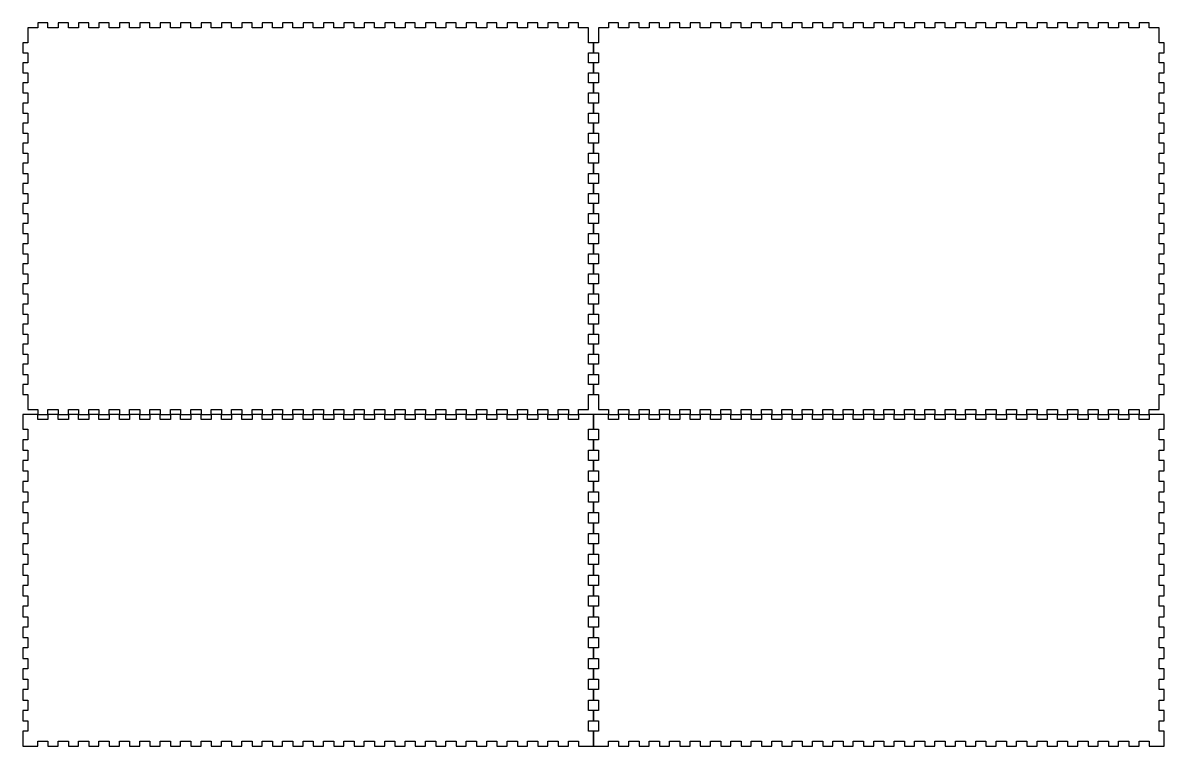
# Model space of a CAD drawing. Header units: metres. Extents: x 0 to 1160, y 0 to 436.
# Drawn here: x 0 to 688, y 0 to 436 of the extents above; entities that cross this region are included whole.
import ezdxf

# ---------------------------------------------------------------- set-up
doc = ezdxf.new("R2010")
doc.units = ezdxf.units.M

msp = doc.modelspace()

# ---------------------------------------------------------------- linework, layer by layer
for p, q in [((15.151, 436.01), (9, 436.01)), ((9, 436.01), (9, 433.01)), ((15.151, 433.01), (15.151, 436.01)), ((27.4528, 436.01), (21.3019, 436.01)), ((21.3019, 436.01), (21.3019, 433.01)), ((27.4528, 433.01), (27.4528, 436.01)), ((39.7547, 436.01), (33.6038, 436.01)), ((33.6038, 436.01), (33.6038, 433.01)), ((39.7547, 433.01), (39.7547, 436.01)), ((52.0566, 436.01), (45.9057, 436.01)), ((45.9057, 436.01), (45.9057, 433.01)), ((52.0566, 433.01), (52.0566, 436.01)), ((64.3585, 436.01), (58.2076, 436.01)), ((58.2076, 436.01), (58.2076, 433.01)), ((64.3585, 433.01), (64.3585, 436.01)), ((76.6604, 436.01), (70.5094, 436.01)), ((70.5094, 436.01), (70.5094, 433.01)), ((76.6604, 433.01), (76.6604, 436.01)), ((88.9623, 436.01), (82.8113, 436.01)), ((82.8113, 436.01), (82.8113, 433.01)), ((88.9623, 433.01), (88.9623, 436.01)), ((101.264, 436.01), (95.1132, 436.01)), ((95.1132, 436.01), (95.1132, 433.01)), ((101.264, 433.01), (101.264, 436.01)), ((113.566, 436.01), (107.415, 436.01)), ((107.415, 436.01), (107.415, 433.01)), ((113.566, 433.01), (113.566, 436.01)), ((125.868, 436.01), (119.717, 436.01)), ((119.717, 436.01), (119.717, 433.01)), ((125.868, 433.01), (125.868, 436.01)), ((138.17, 436.01), (132.019, 436.01)), ((132.019, 436.01), (132.019, 433.01)), ((138.17, 433.01), (138.17, 436.01)), ((150.472, 436.01), (144.321, 436.01)), ((144.321, 436.01), (144.321, 433.01)), ((150.472, 433.01), (150.472, 436.01)), ((162.774, 436.01), (156.623, 436.01)), ((156.623, 436.01), (156.623, 433.01)), ((162.774, 433.01), (162.774, 436.01)), ((175.075, 436.01), (168.925, 436.01)), ((168.925, 436.01), (168.925, 433.01)), ((175.075, 433.01), (175.075, 436.01)), ((187.377, 436.01), (181.226, 436.01)), ((181.226, 436.01), (181.226, 433.01)), ((187.377, 433.01), (187.377, 436.01)), ((199.679, 436.01), (193.528, 436.01)), ((193.528, 436.01), (193.528, 433.01)), ((199.679, 433.01), (199.679, 436.01)), ((211.981, 436.01), (205.83, 436.01)), ((205.83, 436.01), (205.83, 433.01)), ((211.981, 433.01), (211.981, 436.01)), ((224.283, 436.01), (218.132, 436.01)), ((218.132, 436.01), (218.132, 433.01)), ((224.283, 433.01), (224.283, 436.01)), ((236.585, 436.01), (230.434, 436.01)), ((230.434, 436.01), (230.434, 433.01)), ((236.585, 433.01), (236.585, 436.01)), ((248.887, 436.01), (242.736, 436.01)), ((242.736, 436.01), (242.736, 433.01)), ((248.887, 433.01), (248.887, 436.01)), ((261.189, 436.01), (255.038, 436.01)), ((255.038, 436.01), (255.038, 433.01)), ((261.189, 433.01), (261.189, 436.01)), ((273.491, 436.01), (267.34, 436.01)), ((267.34, 436.01), (267.34, 433.01)), ((273.491, 433.01), (273.491, 436.01)), ((285.792, 436.01), (279.642, 436.01)), ((279.642, 436.01), (279.642, 433.01)), ((285.792, 433.01), (285.792, 436.01)), ((298.094, 436.01), (291.943, 436.01)), ((291.943, 436.01), (291.943, 433.01)), ((298.094, 433.01), (298.094, 436.01)), ((310.396, 436.01), (304.245, 436.01)), ((304.245, 436.01), (304.245, 433.01)), ((310.396, 433.01), (310.396, 436.01)), ((322.698, 436.01), (316.547, 436.01)), ((316.547, 436.01), (316.547, 433.01)), ((322.698, 433.01), (322.698, 436.01)), ((335, 436.01), (328.849, 436.01)), ((328.849, 436.01), (328.849, 433.01)), ((335, 433.01), (335, 436.01)), ((359.161, 436.01), (353.01, 436.01)), ((353.01, 436.01), (353.01, 433.01)), ((359.161, 433.01), (359.161, 436.01)), ((371.463, 436.01), (365.312, 436.01)), ((365.312, 436.01), (365.312, 433.01)), ((371.463, 433.01), (371.463, 436.01)), ((383.765, 436.01), (377.614, 436.01)), ((377.614, 436.01), (377.614, 433.01)), ((383.765, 433.01), (383.765, 436.01)), ((396.067, 436.01), (389.916, 436.01)), ((389.916, 436.01), (389.916, 433.01)), ((396.067, 433.01), (396.067, 436.01)), ((408.368, 436.01), (402.218, 436.01)), ((402.218, 436.01), (402.218, 433.01)), ((408.368, 433.01), (408.368, 436.01)), ((420.67, 436.01), (414.519, 436.01)), ((414.519, 436.01), (414.519, 433.01)), ((420.67, 433.01), (420.67, 436.01)), ((432.972, 436.01), (426.821, 436.01)), ((426.821, 436.01), (426.821, 433.01)), ((432.972, 433.01), (432.972, 436.01)), ((445.274, 436.01), (439.123, 436.01)), ((439.123, 436.01), (439.123, 433.01)), ((445.274, 433.01), (445.274, 436.01)), ((457.576, 436.01), (451.425, 436.01)), ((451.425, 436.01), (451.425, 433.01)), ((457.576, 433.01), (457.576, 436.01)), ((469.878, 436.01), (463.727, 436.01)), ((463.727, 436.01), (463.727, 433.01)), ((469.878, 433.01), (469.878, 436.01)), ((482.18, 436.01), (476.029, 436.01)), ((476.029, 436.01), (476.029, 433.01)), ((482.18, 433.01), (482.18, 436.01)), ((494.482, 436.01), (488.331, 436.01)), ((488.331, 436.01), (488.331, 433.01)), ((494.482, 433.01), (494.482, 436.01)), ((506.784, 436.01), (500.633, 436.01)), ((500.633, 436.01), (500.633, 433.01)), ((506.784, 433.01), (506.784, 436.01)), ((519.085, 436.01), (512.935, 436.01)), ((512.935, 436.01), (512.935, 433.01)), ((519.085, 433.01), (519.085, 436.01)), ((531.387, 436.01), (525.236, 436.01)), ((525.236, 436.01), (525.236, 433.01)), ((531.387, 433.01), (531.387, 436.01)), ((543.689, 436.01), (537.538, 436.01)), ((537.538, 436.01), (537.538, 433.01)), ((543.689, 433.01), (543.689, 436.01)), ((555.991, 436.01), (549.84, 436.01)), ((549.84, 436.01), (549.84, 433.01)), ((555.991, 433.01), (555.991, 436.01)), ((568.293, 436.01), (562.142, 436.01)), ((562.142, 436.01), (562.142, 433.01)), ((568.293, 433.01), (568.293, 436.01)), ((580.595, 436.01), (574.444, 436.01)), ((574.444, 436.01), (574.444, 433.01)), ((580.595, 433.01), (580.595, 436.01)), ((592.897, 436.01), (586.746, 436.01)), ((586.746, 436.01), (586.746, 433.01)), ((592.897, 433.01), (592.897, 436.01)), ((605.199, 436.01), (599.048, 436.01)), ((599.048, 436.01), (599.048, 433.01)), ((605.199, 433.01), (605.199, 436.01)), ((617.501, 436.01), (611.35, 436.01)), ((611.35, 436.01), (611.35, 433.01)), ((617.501, 433.01), (617.501, 436.01)), ((629.802, 436.01), (623.652, 436.01)), ((623.652, 436.01), (623.652, 433.01)), ((629.802, 433.01), (629.802, 436.01)), ((642.104, 436.01), (635.953, 436.01)), ((635.953, 436.01), (635.953, 433.01)), ((642.104, 433.01), (642.104, 436.01)), ((654.406, 436.01), (648.255, 436.01)), ((648.255, 436.01), (648.255, 433.01)), ((654.406, 433.01), (654.406, 436.01)), ((666.708, 436.01), (660.557, 436.01)), ((660.557, 436.01), (660.557, 433.01)), ((666.708, 433.01), (666.708, 436.01)), ((679.01, 436.01), (672.859, 436.01)), ((672.859, 436.01), (672.859, 433.01)), ((679.01, 433.01), (679.01, 436.01)), ((9, 433.01), (3, 433.01)), ((3, 433.01), (3, 424.01)), ((21.3019, 433.01), (15.151, 433.01)), ((33.6038, 433.01), (27.4528, 433.01)), ((45.9057, 433.01), (39.7547, 433.01)), ((58.2076, 433.01), (52.0566, 433.01)), ((70.5094, 433.01), (64.3585, 433.01)), ((82.8113, 433.01), (76.6604, 433.01)), ((95.1132, 433.01), (88.9623, 433.01)), ((107.415, 433.01), (101.264, 433.01)), ((119.717, 433.01), (113.566, 433.01)), ((132.019, 433.01), (125.868, 433.01)), ((144.321, 433.01), (138.17, 433.01)), ((156.623, 433.01), (150.472, 433.01)), ((168.925, 433.01), (162.774, 433.01)), ((181.226, 433.01), (175.075, 433.01)), ((193.528, 433.01), (187.377, 433.01)), ((205.83, 433.01), (199.679, 433.01)), ((218.132, 433.01), (211.981, 433.01)), ((230.434, 433.01), (224.283, 433.01)), ((242.736, 433.01), (236.585, 433.01)), ((255.038, 433.01), (248.887, 433.01)), ((267.34, 433.01), (261.189, 433.01)), ((279.642, 433.01), (273.491, 433.01)), ((291.943, 433.01), (285.792, 433.01)), ((304.245, 433.01), (298.094, 433.01)), ((316.547, 433.01), (310.396, 433.01)), ((328.849, 433.01), (322.698, 433.01)), ((341, 433.01), (335, 433.01)), ((341, 424.01), (341, 433.01)), ((353.01, 433.01), (347.01, 433.01)), ((347.01, 433.01), (347.01, 424.01)), ((365.312, 433.01), (359.161, 433.01)), ((377.614, 433.01), (371.463, 433.01)), ((389.916, 433.01), (383.765, 433.01)), ((402.218, 433.01), (396.067, 433.01)), ((414.519, 433.01), (408.368, 433.01)), ((426.821, 433.01), (420.67, 433.01)), ((439.123, 433.01), (432.972, 433.01)), ((451.425, 433.01), (445.274, 433.01)), ((463.727, 433.01), (457.576, 433.01)), ((476.029, 433.01), (469.878, 433.01)), ((488.331, 433.01), (482.18, 433.01)), ((500.633, 433.01), (494.482, 433.01)), ((512.935, 433.01), (506.784, 433.01)), ((525.236, 433.01), (519.085, 433.01)), ((537.538, 433.01), (531.387, 433.01)), ((549.84, 433.01), (543.689, 433.01)), ((562.142, 433.01), (555.991, 433.01)), ((574.444, 433.01), (568.293, 433.01)), ((586.746, 433.01), (580.595, 433.01)), ((599.048, 433.01), (592.897, 433.01)), ((611.35, 433.01), (605.199, 433.01)), ((623.652, 433.01), (617.501, 433.01)), ((635.953, 433.01), (629.802, 433.01)), ((648.255, 433.01), (642.104, 433.01)), ((660.557, 433.01), (654.406, 433.01)), ((672.859, 433.01), (666.708, 433.01)), ((685.01, 433.01), (679.01, 433.01)), ((685.01, 424.01), (685.01, 433.01)), ((3, 424.01), (0, 424.01)), ((0, 424.01), (0, 417.953)), ((344, 424.01), (341, 424.01)), ((344, 417.953), (344, 424.01)), ((347.01, 424.01), (344.01, 424.01)), ((344.01, 424.01), (344.01, 417.953)), ((688.01, 424.01), (685.01, 424.01)), ((688.01, 417.953), (688.01, 424.01)), ((0, 417.953), (3, 417.953)), ((3, 417.953), (3, 411.896)), ((341, 411.896), (341, 417.953)), ((341, 417.953), (344, 417.953)), ((344.01, 417.953), (347.01, 417.953)), ((347.01, 417.953), (347.01, 411.896)), ((685.01, 411.896), (685.01, 417.953)), ((685.01, 417.953), (688.01, 417.953)), ((3, 411.896), (0, 411.896)), ((0, 411.896), (0, 405.839)), ((344, 411.896), (341, 411.896)), ((344, 405.839), (344, 411.896)), ((347.01, 411.896), (344.01, 411.896)), ((344.01, 411.896), (344.01, 405.839)), ((688.01, 411.896), (685.01, 411.896)), ((688.01, 405.839), (688.01, 411.896)), ((0, 405.839), (3, 405.839)), ((3, 399.781), (0, 399.781)), ((0, 399.781), (0, 393.724)), ((3, 405.839), (3, 399.781)), ((341, 399.781), (341, 405.839)), ((341, 405.839), (344, 405.839)), ((344, 399.781), (341, 399.781)), ((344, 393.724), (344, 399.781)), ((344.01, 405.839), (347.01, 405.839)), ((347.01, 399.781), (344.01, 399.781)), ((344.01, 399.781), (344.01, 393.724)), ((347.01, 405.839), (347.01, 399.781)), ((685.01, 399.781), (685.01, 405.839)), ((685.01, 405.839), (688.01, 405.839)), ((688.01, 399.781), (685.01, 399.781)), ((688.01, 393.724), (688.01, 399.781)), ((0, 393.724), (3, 393.724)), ((3, 393.724), (3, 387.667)), ((341, 387.667), (341, 393.724)), ((341, 393.724), (344, 393.724)), ((344.01, 393.724), (347.01, 393.724)), ((347.01, 393.724), (347.01, 387.667)), ((685.01, 387.667), (685.01, 393.724)), ((685.01, 393.724), (688.01, 393.724)), ((3, 387.667), (0, 387.667)), ((0, 387.667), (0, 381.61)), ((344, 387.667), (341, 387.667)), ((344, 381.61), (344, 387.667)), ((347.01, 387.667), (344.01, 387.667)), ((344.01, 387.667), (344.01, 381.61)), ((688.01, 387.667), (685.01, 387.667)), ((688.01, 381.61), (688.01, 387.667)), ((0, 381.61), (3, 381.61)), ((3, 381.61), (3, 375.553)), ((341, 375.553), (341, 381.61)), ((341, 381.61), (344, 381.61)), ((344.01, 381.61), (347.01, 381.61)), ((347.01, 381.61), (347.01, 375.553)), ((685.01, 375.553), (685.01, 381.61)), ((685.01, 381.61), (688.01, 381.61)), ((3, 375.553), (0, 375.553)), ((0, 375.553), (0, 369.496)), ((344, 375.553), (341, 375.553)), ((344, 369.496), (344, 375.553)), ((347.01, 375.553), (344.01, 375.553)), ((344.01, 375.553), (344.01, 369.496)), ((688.01, 375.553), (685.01, 375.553)), ((688.01, 369.496), (688.01, 375.553)), ((0, 369.496), (3, 369.496)), ((3, 369.496), (3, 363.439)), ((341, 363.439), (341, 369.496)), ((341, 369.496), (344, 369.496)), ((344.01, 369.496), (347.01, 369.496)), ((347.01, 369.496), (347.01, 363.439)), ((685.01, 363.439), (685.01, 369.496)), ((685.01, 369.496), (688.01, 369.496)), ((3, 363.439), (0, 363.439)), ((0, 363.439), (0, 357.381)), ((344, 363.439), (341, 363.439)), ((344, 357.381), (344, 363.439)), ((347.01, 363.439), (344.01, 363.439)), ((344.01, 363.439), (344.01, 357.381)), ((688.01, 363.439), (685.01, 363.439)), ((688.01, 357.381), (688.01, 363.439)), ((0, 357.381), (3, 357.381)), ((3, 351.324), (0, 351.324)), ((0, 351.324), (0, 345.267)), ((3, 357.381), (3, 351.324)), ((341, 351.324), (341, 357.381)), ((341, 357.381), (344, 357.381)), ((344, 351.324), (341, 351.324)), ((344, 345.267), (344, 351.324)), ((344.01, 357.381), (347.01, 357.381)), ((347.01, 351.324), (344.01, 351.324)), ((344.01, 351.324), (344.01, 345.267)), ((347.01, 357.381), (347.01, 351.324)), ((685.01, 351.324), (685.01, 357.381)), ((685.01, 357.381), (688.01, 357.381)), ((688.01, 351.324), (685.01, 351.324)), ((688.01, 345.267), (688.01, 351.324)), ((0, 345.267), (3, 345.267)), ((3, 345.267), (3, 339.21)), ((341, 339.21), (341, 345.267)), ((341, 345.267), (344, 345.267)), ((344.01, 345.267), (347.01, 345.267)), ((347.01, 345.267), (347.01, 339.21)), ((685.01, 339.21), (685.01, 345.267)), ((685.01, 345.267), (688.01, 345.267)), ((3, 339.21), (0, 339.21)), ((0, 339.21), (0, 333.153)), ((344, 339.21), (341, 339.21)), ((344, 333.153), (344, 339.21)), ((347.01, 339.21), (344.01, 339.21)), ((344.01, 339.21), (344.01, 333.153)), ((688.01, 339.21), (685.01, 339.21)), ((688.01, 333.153), (688.01, 339.21)), ((0, 333.153), (3, 333.153)), ((3, 333.153), (3, 327.096)), ((341, 327.096), (341, 333.153)), ((341, 333.153), (344, 333.153)), ((344.01, 333.153), (347.01, 333.153)), ((347.01, 333.153), (347.01, 327.096)), ((685.01, 327.096), (685.01, 333.153)), ((685.01, 333.153), (688.01, 333.153)), ((3, 327.096), (0, 327.096)), ((0, 327.096), (0, 321.039)), ((344, 327.096), (341, 327.096)), ((344, 321.039), (344, 327.096)), ((347.01, 327.096), (344.01, 327.096)), ((344.01, 327.096), (344.01, 321.039)), ((688.01, 327.096), (685.01, 327.096)), ((688.01, 321.039), (688.01, 327.096)), ((0, 321.039), (3, 321.039)), ((3, 321.039), (3, 314.981)), ((341, 314.981), (341, 321.039)), ((341, 321.039), (344, 321.039)), ((344.01, 321.039), (347.01, 321.039)), ((347.01, 321.039), (347.01, 314.981)), ((685.01, 314.981), (685.01, 321.039)), ((685.01, 321.039), (688.01, 321.039)), ((3, 314.981), (0, 314.981)), ((0, 314.981), (0, 308.924)), ((344, 314.981), (341, 314.981)), ((344, 308.924), (344, 314.981)), ((347.01, 314.981), (344.01, 314.981)), ((344.01, 314.981), (344.01, 308.924)), ((688.01, 314.981), (685.01, 314.981)), ((688.01, 308.924), (688.01, 314.981)), ((0, 308.924), (3, 308.924)), ((3, 302.867), (0, 302.867)), ((0, 302.867), (0, 296.81)), ((3, 308.924), (3, 302.867)), ((341, 302.867), (341, 308.924)), ((341, 308.924), (344, 308.924)), ((344, 302.867), (341, 302.867)), ((344, 296.81), (344, 302.867)), ((344.01, 308.924), (347.01, 308.924)), ((347.01, 302.867), (344.01, 302.867)), ((344.01, 302.867), (344.01, 296.81)), ((347.01, 308.924), (347.01, 302.867)), ((685.01, 302.867), (685.01, 308.924)), ((685.01, 308.924), (688.01, 308.924)), ((688.01, 302.867), (685.01, 302.867)), ((688.01, 296.81), (688.01, 302.867)), ((0, 296.81), (3, 296.81)), ((3, 296.81), (3, 290.753)), ((341, 290.753), (341, 296.81)), ((341, 296.81), (344, 296.81)), ((344.01, 296.81), (347.01, 296.81)), ((347.01, 296.81), (347.01, 290.753)), ((685.01, 290.753), (685.01, 296.81)), ((685.01, 296.81), (688.01, 296.81)), ((3, 290.753), (0, 290.753)), ((0, 290.753), (0, 284.696)), ((344, 290.753), (341, 290.753)), ((344, 284.696), (344, 290.753)), ((347.01, 290.753), (344.01, 290.753)), ((344.01, 290.753), (344.01, 284.696)), ((688.01, 290.753), (685.01, 290.753)), ((688.01, 284.696), (688.01, 290.753)), ((0, 284.696), (3, 284.696)), ((3, 284.696), (3, 278.639)), ((341, 278.639), (341, 284.696)), ((341, 284.696), (344, 284.696)), ((344.01, 284.696), (347.01, 284.696)), ((347.01, 284.696), (347.01, 278.639)), ((685.01, 278.639), (685.01, 284.696)), ((685.01, 284.696), (688.01, 284.696)), ((3, 278.639), (0, 278.639)), ((0, 278.639), (0, 272.581)), ((344, 278.639), (341, 278.639)), ((344, 272.581), (344, 278.639)), ((347.01, 278.639), (344.01, 278.639)), ((344.01, 278.639), (344.01, 272.581)), ((688.01, 278.639), (685.01, 278.639)), ((688.01, 272.581), (688.01, 278.639)), ((0, 272.581), (3, 272.581)), ((3, 272.581), (3, 266.524)), ((341, 266.524), (341, 272.581)), ((341, 272.581), (344, 272.581)), ((344.01, 272.581), (347.01, 272.581)), ((347.01, 272.581), (347.01, 266.524)), ((685.01, 266.524), (685.01, 272.581)), ((685.01, 272.581), (688.01, 272.581)), ((3, 266.524), (0, 266.524)), ((0, 266.524), (0, 260.467)), ((344, 266.524), (341, 266.524)), ((344, 260.467), (344, 266.524)), ((347.01, 266.524), (344.01, 266.524)), ((344.01, 266.524), (344.01, 260.467)), ((688.01, 266.524), (685.01, 266.524)), ((688.01, 260.467), (688.01, 266.524)), ((0, 260.467), (3, 260.467)), ((3, 260.467), (3, 254.41)), ((341, 254.41), (341, 260.467)), ((341, 260.467), (344, 260.467)), ((344.01, 260.467), (347.01, 260.467)), ((347.01, 260.467), (347.01, 254.41)), ((685.01, 254.41), (685.01, 260.467)), ((685.01, 260.467), (688.01, 260.467)), ((3, 254.41), (0, 254.41)), ((0, 254.41), (0, 248.353)), ((0, 248.353), (3, 248.353)), ((3, 248.353), (3, 242.296)), ((344, 254.41), (341, 254.41)), ((341, 242.296), (341, 248.353)), ((341, 248.353), (344, 248.353)), ((344, 248.353), (344, 254.41)), ((347.01, 254.41), (344.01, 254.41)), ((344.01, 254.41), (344.01, 248.353)), ((344.01, 248.353), (347.01, 248.353)), ((347.01, 248.353), (347.01, 242.296)), ((688.01, 254.41), (685.01, 254.41)), ((685.01, 242.296), (685.01, 248.353)), ((685.01, 248.353), (688.01, 248.353)), ((688.01, 248.353), (688.01, 254.41)), ((3, 242.296), (0, 242.296)), ((0, 242.296), (0, 236.239)), ((344, 242.296), (341, 242.296)), ((344, 236.239), (344, 242.296)), ((347.01, 242.296), (344.01, 242.296)), ((344.01, 242.296), (344.01, 236.239)), ((688.01, 242.296), (685.01, 242.296)), ((688.01, 236.239), (688.01, 242.296)), ((0, 236.239), (3, 236.239)), ((3, 236.239), (3, 230.181)), ((341, 230.181), (341, 236.239)), ((341, 236.239), (344, 236.239)), ((344.01, 236.239), (347.01, 236.239)), ((347.01, 236.239), (347.01, 230.181)), ((685.01, 230.181), (685.01, 236.239)), ((685.01, 236.239), (688.01, 236.239)), ((3, 230.181), (0, 230.181)), ((0, 230.181), (0, 224.124)), ((344, 230.181), (341, 230.181)), ((344, 224.124), (344, 230.181)), ((347.01, 230.181), (344.01, 230.181)), ((344.01, 230.181), (344.01, 224.124)), ((688.01, 230.181), (685.01, 230.181)), ((688.01, 224.124), (688.01, 230.181)), ((0, 224.124), (3, 224.124)), ((3, 224.124), (3, 218.067)), ((341, 218.067), (341, 224.124)), ((341, 224.124), (344, 224.124)), ((344.01, 224.124), (347.01, 224.124)), ((347.01, 224.124), (347.01, 218.067)), ((685.01, 218.067), (685.01, 224.124)), ((685.01, 224.124), (688.01, 224.124)), ((3, 218.067), (0, 218.067)), ((0, 218.067), (0, 212.01)), ((344, 218.067), (341, 218.067)), ((344, 212.01), (344, 218.067)), ((347.01, 218.067), (344.01, 218.067)), ((344.01, 218.067), (344.01, 212.01)), ((688.01, 218.067), (685.01, 218.067)), ((688.01, 212.01), (688.01, 218.067)), ((0, 212.01), (3, 212.01)), ((3, 212.01), (3, 203.01)), ((341, 203.01), (341, 212.01)), ((341, 212.01), (344, 212.01)), ((344.01, 212.01), (347.01, 212.01)), ((347.01, 212.01), (347.01, 203.01)), ((685.01, 203.01), (685.01, 212.01)), ((685.01, 212.01), (688.01, 212.01)), ((9, 200), (0, 200)), ((0, 200), (0, 191)), ((3, 203.01), (9, 203.01)), ((9, 203.01), (9, 200.01)), ((9, 200.01), (15.1509, 200.01)), ((9, 197), (9, 200)), ((15.1509, 203.01), (21.3019, 203.01)), ((15.1509, 200.01), (15.1509, 203.01)), ((21.3019, 200), (15.151, 200)), ((15.151, 200), (15.151, 197)), ((21.3019, 203.01), (21.3019, 200.01)), ((21.3019, 200.01), (27.4528, 200.01)), ((21.3019, 197), (21.3019, 200)), ((27.4528, 200.01), (27.4528, 203.01)), ((27.4528, 203.01), (33.6038, 203.01)), ((33.6038, 200), (27.4528, 200)), ((27.4528, 200), (27.4528, 197)), ((33.6038, 203.01), (33.6038, 200.01)), ((33.6038, 200.01), (39.7547, 200.01)), ((33.6038, 197), (33.6038, 200)), ((39.7547, 200.01), (39.7547, 203.01)), ((39.7547, 203.01), (45.9057, 203.01)), ((45.9057, 200), (39.7547, 200)), ((39.7547, 200), (39.7547, 197)), ((45.9057, 203.01), (45.9057, 200.01)), ((45.9057, 200.01), (52.0566, 200.01)), ((45.9057, 197), (45.9057, 200)), ((52.0566, 200.01), (52.0566, 203.01)), ((52.0566, 203.01), (58.2075, 203.01)), ((58.2076, 200), (52.0566, 200)), ((52.0566, 200), (52.0566, 197)), ((58.2075, 203.01), (58.2075, 200.01)), ((58.2075, 200.01), (64.3585, 200.01)), ((58.2076, 197), (58.2076, 200)), ((64.3585, 200.01), (64.3585, 203.01)), ((64.3585, 203.01), (70.5094, 203.01)), ((70.5094, 200), (64.3585, 200)), ((64.3585, 200), (64.3585, 197)), ((70.5094, 203.01), (70.5094, 200.01)), ((70.5094, 200.01), (76.6604, 200.01)), ((70.5094, 197), (70.5094, 200)), ((76.6604, 200.01), (76.6604, 203.01)), ((76.6604, 203.01), (82.8113, 203.01)), ((82.8113, 200), (76.6604, 200)), ((76.6604, 200), (76.6604, 197)), ((82.8113, 203.01), (82.8113, 200.01)), ((82.8113, 200.01), (88.9622, 200.01)), ((82.8113, 197), (82.8113, 200)), ((88.9622, 200.01), (88.9622, 203.01)), ((88.9622, 203.01), (95.1132, 203.01)), ((95.1132, 200), (88.9623, 200)), ((88.9623, 200), (88.9623, 197)), ((95.1132, 203.01), (95.1132, 200.01)), ((95.1132, 200.01), (101.264, 200.01)), ((95.1132, 197), (95.1132, 200)), ((101.264, 200.01), (101.264, 203.01)), ((101.264, 203.01), (107.415, 203.01)), ((107.415, 200), (101.264, 200)), ((101.264, 200), (101.264, 197)), ((107.415, 203.01), (107.415, 200.01)), ((107.415, 200.01), (113.566, 200.01)), ((107.415, 197), (107.415, 200)), ((113.566, 200.01), (113.566, 203.01)), ((113.566, 203.01), (119.717, 203.01)), ((119.717, 200), (113.566, 200)), ((113.566, 200), (113.566, 197)), ((119.717, 203.01), (119.717, 200.01)), ((119.717, 200.01), (125.868, 200.01)), ((119.717, 197), (119.717, 200)), ((125.868, 200.01), (125.868, 203.01)), ((125.868, 203.01), (132.019, 203.01)), ((132.019, 200), (125.868, 200)), ((125.868, 200), (125.868, 197)), ((132.019, 203.01), (132.019, 200.01)), ((132.019, 200.01), (138.17, 200.01)), ((132.019, 197), (132.019, 200)), ((138.17, 200.01), (138.17, 203.01)), ((138.17, 203.01), (144.321, 203.01)), ((144.321, 200), (138.17, 200)), ((138.17, 200), (138.17, 197)), ((144.321, 203.01), (144.321, 200.01)), ((144.321, 200.01), (150.472, 200.01)), ((144.321, 197), (144.321, 200)), ((150.472, 200.01), (150.472, 203.01)), ((150.472, 203.01), (156.623, 203.01)), ((156.623, 200), (150.472, 200)), ((150.472, 200), (150.472, 197)), ((156.623, 203.01), (156.623, 200.01)), ((156.623, 200.01), (162.774, 200.01)), ((156.623, 197), (156.623, 200)), ((162.774, 200.01), (162.774, 203.01)), ((162.774, 203.01), (168.925, 203.01)), ((168.925, 200), (162.774, 200)), ((162.774, 200), (162.774, 197)), ((168.925, 203.01), (168.925, 200.01)), ((168.925, 200.01), (175.075, 200.01)), ((168.925, 197), (168.925, 200)), ((175.075, 200.01), (175.075, 203.01)), ((175.075, 203.01), (181.226, 203.01)), ((181.226, 200), (175.075, 200)), ((175.075, 200), (175.075, 197)), ((181.226, 203.01), (181.226, 200.01)), ((181.226, 200.01), (187.377, 200.01)), ((181.226, 197), (181.226, 200)), ((187.377, 200.01), (187.377, 203.01)), ((187.377, 203.01), (193.528, 203.01)), ((193.528, 200), (187.377, 200)), ((187.377, 200), (187.377, 197)), ((193.528, 203.01), (193.528, 200.01)), ((193.528, 200.01), (199.679, 200.01)), ((193.528, 197), (193.528, 200)), ((199.679, 200.01), (199.679, 203.01)), ((199.679, 203.01), (205.83, 203.01)), ((205.83, 200), (199.679, 200)), ((199.679, 200), (199.679, 197)), ((205.83, 203.01), (205.83, 200.01)), ((205.83, 200.01), (211.981, 200.01)), ((205.83, 197), (205.83, 200)), ((211.981, 200.01), (211.981, 203.01)), ((211.981, 203.01), (218.132, 203.01)), ((218.132, 200), (211.981, 200)), ((211.981, 200), (211.981, 197)), ((218.132, 203.01), (218.132, 200.01)), ((218.132, 200.01), (224.283, 200.01)), ((218.132, 197), (218.132, 200)), ((224.283, 200.01), (224.283, 203.01)), ((224.283, 203.01), (230.434, 203.01)), ((230.434, 200), (224.283, 200)), ((224.283, 200), (224.283, 197)), ((230.434, 203.01), (230.434, 200.01)), ((230.434, 200.01), (236.585, 200.01)), ((230.434, 197), (230.434, 200)), ((236.585, 200.01), (236.585, 203.01)), ((236.585, 203.01), (242.736, 203.01)), ((242.736, 200), (236.585, 200)), ((236.585, 200), (236.585, 197)), ((242.736, 203.01), (242.736, 200.01)), ((242.736, 200.01), (248.887, 200.01)), ((242.736, 197), (242.736, 200)), ((248.887, 200.01), (248.887, 203.01)), ((248.887, 203.01), (255.038, 203.01)), ((255.038, 200), (248.887, 200)), ((248.887, 200), (248.887, 197)), ((255.038, 203.01), (255.038, 200.01)), ((255.038, 200.01), (261.189, 200.01)), ((255.038, 197), (255.038, 200)), ((261.189, 200.01), (261.189, 203.01)), ((261.189, 203.01), (267.34, 203.01)), ((267.34, 200), (261.189, 200)), ((261.189, 200), (261.189, 197)), ((267.34, 203.01), (267.34, 200.01)), ((267.34, 200.01), (273.491, 200.01)), ((267.34, 197), (267.34, 200)), ((273.491, 200.01), (273.491, 203.01)), ((273.491, 203.01), (279.641, 203.01)), ((279.642, 200), (273.491, 200)), ((273.491, 200), (273.491, 197)), ((279.641, 203.01), (279.641, 200.01)), ((279.641, 200.01), (285.792, 200.01)), ((279.642, 197), (279.642, 200)), ((285.792, 200.01), (285.792, 203.01)), ((285.792, 203.01), (291.943, 203.01)), ((291.943, 200), (285.792, 200)), ((285.792, 200), (285.792, 197)), ((291.943, 203.01), (291.943, 200.01)), ((291.943, 200.01), (298.094, 200.01)), ((291.943, 197), (291.943, 200)), ((298.094, 200.01), (298.094, 203.01)), ((298.094, 203.01), (304.245, 203.01)), ((304.245, 200), (298.094, 200)), ((298.094, 200), (298.094, 197)), ((304.245, 203.01), (304.245, 200.01)), ((304.245, 200.01), (310.396, 200.01)), ((304.245, 197), (304.245, 200)), ((310.396, 200.01), (310.396, 203.01)), ((310.396, 203.01), (316.547, 203.01)), ((316.547, 200), (310.396, 200)), ((310.396, 200), (310.396, 197)), ((316.547, 203.01), (316.547, 200.01)), ((316.547, 200.01), (322.698, 200.01)), ((316.547, 197), (316.547, 200)), ((322.698, 200.01), (322.698, 203.01)), ((322.698, 203.01), (328.849, 203.01)), ((328.849, 200), (322.698, 200)), ((322.698, 200), (322.698, 197)), ((328.849, 203.01), (328.849, 200.01)), ((328.849, 200.01), (335, 200.01)), ((328.849, 197), (328.849, 200)), ((335, 200.01), (335, 203.01)), ((335, 203.01), (341, 203.01)), ((344, 200), (335, 200)), ((335, 200), (335, 197)), ((344, 191), (344, 200)), ((353.01, 200), (344.01, 200)), ((344.01, 200), (344.01, 191)), ((347.01, 203.01), (353.01, 203.01)), ((353.01, 203.01), (353.01, 200.01)), ((353.01, 200.01), (359.161, 200.01)), ((353.01, 197), (353.01, 200)), ((359.161, 203.01), (365.312, 203.01)), ((359.161, 200.01), (359.161, 203.01)), ((365.312, 200), (359.161, 200)), ((359.161, 200), (359.161, 197)), ((365.312, 203.01), (365.312, 200.01)), ((365.312, 200.01), (371.463, 200.01)), ((365.312, 197), (365.312, 200)), ((371.463, 200.01), (371.463, 203.01)), ((371.463, 203.01), (377.614, 203.01)), ((377.614, 200), (371.463, 200)), ((371.463, 200), (371.463, 197)), ((377.614, 203.01), (377.614, 200.01)), ((377.614, 200.01), (383.765, 200.01)), ((377.614, 197), (377.614, 200)), ((383.765, 200.01), (383.765, 203.01)), ((383.765, 203.01), (389.916, 203.01)), ((389.916, 200), (383.765, 200)), ((383.765, 200), (383.765, 197)), ((389.916, 203.01), (389.916, 200.01)), ((389.916, 200.01), (396.067, 200.01)), ((389.916, 197), (389.916, 200)), ((396.067, 200.01), (396.067, 203.01)), ((396.067, 203.01), (402.218, 203.01)), ((402.218, 200), (396.067, 200)), ((396.067, 200), (396.067, 197)), ((402.218, 203.01), (402.218, 200.01)), ((402.218, 200.01), (408.368, 200.01)), ((402.218, 197), (402.218, 200)), ((408.368, 200.01), (408.368, 203.01)), ((408.368, 203.01), (414.519, 203.01)), ((414.519, 200), (408.368, 200)), ((408.368, 200), (408.368, 197)), ((414.519, 203.01), (414.519, 200.01)), ((414.519, 200.01), (420.67, 200.01)), ((414.519, 197), (414.519, 200)), ((420.67, 200.01), (420.67, 203.01)), ((420.67, 203.01), (426.821, 203.01)), ((426.821, 200), (420.67, 200)), ((420.67, 200), (420.67, 197)), ((426.821, 203.01), (426.821, 200.01)), ((426.821, 200.01), (432.972, 200.01)), ((426.821, 197), (426.821, 200)), ((432.972, 200.01), (432.972, 203.01)), ((432.972, 203.01), (439.123, 203.01)), ((439.123, 200), (432.972, 200)), ((432.972, 200), (432.972, 197)), ((439.123, 203.01), (439.123, 200.01)), ((439.123, 200.01), (445.274, 200.01)), ((439.123, 197), (439.123, 200)), ((445.274, 200.01), (445.274, 203.01)), ((445.274, 203.01), (451.425, 203.01)), ((451.425, 200), (445.274, 200)), ((445.274, 200), (445.274, 197)), ((451.425, 203.01), (451.425, 200.01)), ((451.425, 200.01), (457.576, 200.01)), ((451.425, 197), (451.425, 200)), ((457.576, 200.01), (457.576, 203.01)), ((457.576, 203.01), (463.727, 203.01)), ((463.727, 200), (457.576, 200)), ((457.576, 200), (457.576, 197)), ((463.727, 203.01), (463.727, 200.01)), ((463.727, 200.01), (469.878, 200.01)), ((463.727, 197), (463.727, 200)), ((469.878, 200.01), (469.878, 203.01)), ((469.878, 203.01), (476.029, 203.01)), ((476.029, 200), (469.878, 200)), ((469.878, 200), (469.878, 197)), ((476.029, 203.01), (476.029, 200.01)), ((476.029, 200.01), (482.18, 200.01)), ((476.029, 197), (476.029, 200)), ((482.18, 200.01), (482.18, 203.01)), ((482.18, 203.01), (488.331, 203.01)), ((488.331, 200), (482.18, 200)), ((482.18, 200), (482.18, 197)), ((488.331, 203.01), (488.331, 200.01)), ((488.331, 200.01), (494.482, 200.01)), ((488.331, 197), (488.331, 200)), ((494.482, 200.01), (494.482, 203.01)), ((494.482, 203.01), (500.633, 203.01)), ((500.633, 200), (494.482, 200)), ((494.482, 200), (494.482, 197)), ((500.633, 203.01), (500.633, 200.01)), ((500.633, 200.01), (506.784, 200.01)), ((500.633, 197), (500.633, 200)), ((506.784, 200.01), (506.784, 203.01)), ((506.784, 203.01), (512.935, 203.01)), ((512.935, 200), (506.784, 200)), ((506.784, 200), (506.784, 197)), ((512.935, 203.01), (512.935, 200.01)), ((512.935, 200.01), (519.085, 200.01)), ((512.935, 197), (512.935, 200)), ((519.085, 200.01), (519.085, 203.01)), ((519.085, 203.01), (525.236, 203.01)), ((525.236, 200), (519.085, 200)), ((519.085, 200), (519.085, 197)), ((525.236, 203.01), (525.236, 200.01)), ((525.236, 200.01), (531.387, 200.01)), ((525.236, 197), (525.236, 200)), ((531.387, 200.01), (531.387, 203.01)), ((531.387, 203.01), (537.538, 203.01)), ((537.538, 200), (531.387, 200)), ((531.387, 200), (531.387, 197)), ((537.538, 203.01), (537.538, 200.01)), ((537.538, 200.01), (543.689, 200.01)), ((537.538, 197), (537.538, 200)), ((543.689, 200.01), (543.689, 203.01)), ((543.689, 203.01), (549.84, 203.01)), ((549.84, 200), (543.689, 200)), ((543.689, 200), (543.689, 197)), ((549.84, 203.01), (549.84, 200.01)), ((549.84, 200.01), (555.991, 200.01)), ((549.84, 197), (549.84, 200)), ((555.991, 200.01), (555.991, 203.01)), ((555.991, 203.01), (562.142, 203.01)), ((562.142, 200), (555.991, 200)), ((555.991, 200), (555.991, 197)), ((562.142, 203.01), (562.142, 200.01)), ((562.142, 200.01), (568.293, 200.01)), ((562.142, 197), (562.142, 200)), ((568.293, 200.01), (568.293, 203.01)), ((568.293, 203.01), (574.444, 203.01)), ((574.444, 200), (568.293, 200)), ((568.293, 200), (568.293, 197)), ((574.444, 203.01), (574.444, 200.01)), ((574.444, 200.01), (580.595, 200.01)), ((574.444, 197), (574.444, 200)), ((580.595, 200.01), (580.595, 203.01)), ((580.595, 203.01), (586.746, 203.01)), ((586.746, 200), (580.595, 200)), ((580.595, 200), (580.595, 197)), ((586.746, 203.01), (586.746, 200.01)), ((586.746, 200.01), (592.897, 200.01)), ((586.746, 197), (586.746, 200)), ((592.897, 200.01), (592.897, 203.01)), ((592.897, 203.01), (599.048, 203.01)), ((599.048, 200), (592.897, 200)), ((592.897, 200), (592.897, 197)), ((599.048, 203.01), (599.048, 200.01)), ((599.048, 200.01), (605.199, 200.01)), ((599.048, 197), (599.048, 200)), ((605.199, 200.01), (605.199, 203.01)), ((605.199, 203.01), (611.35, 203.01)), ((611.35, 200), (605.199, 200)), ((605.199, 200), (605.199, 197)), ((611.35, 203.01), (611.35, 200.01)), ((611.35, 200.01), (617.501, 200.01)), ((611.35, 197), (611.35, 200)), ((617.501, 200.01), (617.501, 203.01)), ((617.501, 203.01), (623.651, 203.01)), ((623.652, 200), (617.501, 200)), ((617.501, 200), (617.501, 197)), ((623.651, 203.01), (623.651, 200.01)), ((623.651, 200.01), (629.802, 200.01)), ((623.652, 197), (623.652, 200)), ((629.802, 200.01), (629.802, 203.01)), ((629.802, 203.01), (635.953, 203.01)), ((635.953, 200), (629.802, 200)), ((629.802, 200), (629.802, 197)), ((635.953, 203.01), (635.953, 200.01)), ((635.953, 200.01), (642.104, 200.01)), ((635.953, 197), (635.953, 200)), ((642.104, 200.01), (642.104, 203.01)), ((642.104, 203.01), (648.255, 203.01)), ((648.255, 200), (642.104, 200)), ((642.104, 200), (642.104, 197)), ((648.255, 203.01), (648.255, 200.01)), ((648.255, 200.01), (654.406, 200.01)), ((648.255, 197), (648.255, 200)), ((654.406, 200.01), (654.406, 203.01)), ((654.406, 203.01), (660.557, 203.01)), ((660.557, 200), (654.406, 200)), ((654.406, 200), (654.406, 197)), ((660.557, 203.01), (660.557, 200.01)), ((660.557, 200.01), (666.708, 200.01)), ((660.557, 197), (660.557, 200)), ((666.708, 200.01), (666.708, 203.01)), ((666.708, 203.01), (672.859, 203.01)), ((672.859, 200), (666.708, 200)), ((666.708, 200), (666.708, 197)), ((672.859, 203.01), (672.859, 200.01)), ((672.859, 200.01), (679.01, 200.01)), ((672.859, 197), (672.859, 200)), ((679.01, 200.01), (679.01, 203.01)), ((679.01, 203.01), (685.01, 203.01)), ((688.01, 200), (679.01, 200)), ((679.01, 200), (679.01, 197)), ((688.01, 191), (688.01, 200)), ((15.151, 197), (9, 197)), ((27.4528, 197), (21.3019, 197)), ((39.7547, 197), (33.6038, 197)), ((52.0566, 197), (45.9057, 197)), ((64.3585, 197), (58.2076, 197)), ((76.6604, 197), (70.5094, 197)), ((88.9623, 197), (82.8113, 197)), ((101.264, 197), (95.1132, 197)), ((113.566, 197), (107.415, 197)), ((125.868, 197), (119.717, 197)), ((138.17, 197), (132.019, 197)), ((150.472, 197), (144.321, 197)), ((162.774, 197), (156.623, 197)), ((175.075, 197), (168.925, 197)), ((187.377, 197), (181.226, 197)), ((199.679, 197), (193.528, 197)), ((211.981, 197), (205.83, 197)), ((224.283, 197), (218.132, 197)), ((236.585, 197), (230.434, 197)), ((248.887, 197), (242.736, 197)), ((261.189, 197), (255.038, 197)), ((273.491, 197), (267.34, 197)), ((285.792, 197), (279.642, 197)), ((298.094, 197), (291.943, 197)), ((310.396, 197), (304.245, 197)), ((322.698, 197), (316.547, 197)), ((335, 197), (328.849, 197)), ((359.161, 197), (353.01, 197)), ((371.463, 197), (365.312, 197)), ((383.765, 197), (377.614, 197)), ((396.067, 197), (389.916, 197)), ((408.368, 197), (402.218, 197)), ((420.67, 197), (414.519, 197)), ((432.972, 197), (426.821, 197)), ((445.274, 197), (439.123, 197)), ((457.576, 197), (451.425, 197)), ((469.878, 197), (463.727, 197)), ((482.18, 197), (476.029, 197)), ((494.482, 197), (488.331, 197)), ((506.784, 197), (500.633, 197)), ((519.085, 197), (512.935, 197)), ((531.387, 197), (525.236, 197)), ((543.689, 197), (537.538, 197)), ((555.991, 197), (549.84, 197)), ((568.293, 197), (562.142, 197)), ((580.595, 197), (574.444, 197)), ((592.897, 197), (586.746, 197)), ((605.199, 197), (599.048, 197)), ((617.501, 197), (611.35, 197)), ((629.802, 197), (623.652, 197)), ((642.104, 197), (635.953, 197)), ((654.406, 197), (648.255, 197)), ((666.708, 197), (660.557, 197)), ((679.01, 197), (672.859, 197)), ((0, 191), (3, 191)), ((3, 191), (3, 184.724)), ((341, 184.724), (341, 191)), ((341, 191), (344, 191)), ((344.01, 191), (347.01, 191)), ((347.01, 191), (347.01, 184.724)), ((685.01, 184.724), (685.01, 191)), ((685.01, 191), (688.01, 191)), ((3, 184.724), (0, 184.724)), ((0, 184.724), (0, 178.448)), ((344, 184.724), (341, 184.724)), ((344, 178.448), (344, 184.724)), ((347.01, 184.724), (344.01, 184.724)), ((344.01, 184.724), (344.01, 178.448)), ((688.01, 184.724), (685.01, 184.724)), ((688.01, 178.448), (688.01, 184.724)), ((0, 178.448), (3, 178.448)), ((3, 172.172), (0, 172.172)), ((0, 172.172), (0, 165.897)), ((3, 178.448), (3, 172.172)), ((341, 172.172), (341, 178.448)), ((341, 178.448), (344, 178.448)), ((344, 172.172), (341, 172.172)), ((344, 165.897), (344, 172.172)), ((344.01, 178.448), (347.01, 178.448)), ((347.01, 172.172), (344.01, 172.172)), ((344.01, 172.172), (344.01, 165.897)), ((347.01, 178.448), (347.01, 172.172)), ((685.01, 172.172), (685.01, 178.448)), ((685.01, 178.448), (688.01, 178.448)), ((688.01, 172.172), (685.01, 172.172)), ((688.01, 165.897), (688.01, 172.172)), ((0, 165.897), (3, 165.897)), ((3, 165.897), (3, 159.621)), ((341, 159.621), (341, 165.897)), ((341, 165.897), (344, 165.897)), ((344.01, 165.897), (347.01, 165.897)), ((347.01, 165.897), (347.01, 159.621)), ((685.01, 159.621), (685.01, 165.897)), ((685.01, 165.897), (688.01, 165.897)), ((3, 159.621), (0, 159.621)), ((0, 159.621), (0, 153.345)), ((344, 159.621), (341, 159.621)), ((344, 153.345), (344, 159.621)), ((347.01, 159.621), (344.01, 159.621)), ((344.01, 159.621), (344.01, 153.345)), ((688.01, 159.621), (685.01, 159.621)), ((688.01, 153.345), (688.01, 159.621)), ((0, 153.345), (3, 153.345)), ((3, 153.345), (3, 147.069)), ((341, 147.069), (341, 153.345)), ((341, 153.345), (344, 153.345)), ((344.01, 153.345), (347.01, 153.345)), ((347.01, 153.345), (347.01, 147.069)), ((685.01, 147.069), (685.01, 153.345)), ((685.01, 153.345), (688.01, 153.345)), ((3, 147.069), (0, 147.069)), ((0, 147.069), (0, 140.793)), ((344, 147.069), (341, 147.069)), ((344, 140.793), (344, 147.069)), ((347.01, 147.069), (344.01, 147.069)), ((344.01, 147.069), (344.01, 140.793)), ((688.01, 147.069), (685.01, 147.069)), ((688.01, 140.793), (688.01, 147.069)), ((0, 140.793), (3, 140.793)), ((3, 140.793), (3, 134.517)), ((341, 134.517), (341, 140.793)), ((341, 140.793), (344, 140.793)), ((344.01, 140.793), (347.01, 140.793)), ((347.01, 140.793), (347.01, 134.517)), ((685.01, 134.517), (685.01, 140.793)), ((685.01, 140.793), (688.01, 140.793)), ((3, 134.517), (0, 134.517)), ((0, 134.517), (0, 128.241)), ((344, 134.517), (341, 134.517)), ((344, 128.241), (344, 134.517)), ((347.01, 134.517), (344.01, 134.517)), ((344.01, 134.517), (344.01, 128.241)), ((688.01, 134.517), (685.01, 134.517)), ((688.01, 128.241), (688.01, 134.517)), ((0, 128.241), (3, 128.241)), ((3, 128.241), (3, 121.966)), ((341, 121.966), (341, 128.241)), ((341, 128.241), (344, 128.241)), ((344.01, 128.241), (347.01, 128.241)), ((347.01, 128.241), (347.01, 121.966)), ((685.01, 121.966), (685.01, 128.241)), ((685.01, 128.241), (688.01, 128.241)), ((3, 121.966), (0, 121.966)), ((0, 121.966), (0, 115.69)), ((344, 121.966), (341, 121.966)), ((344, 115.69), (344, 121.966)), ((347.01, 121.966), (344.01, 121.966)), ((344.01, 121.966), (344.01, 115.69)), ((688.01, 121.966), (685.01, 121.966)), ((688.01, 115.69), (688.01, 121.966)), ((0, 115.69), (3, 115.69)), ((3, 115.69), (3, 109.414)), ((341, 109.414), (341, 115.69)), ((341, 115.69), (344, 115.69)), ((344.01, 115.69), (347.01, 115.69)), ((347.01, 115.69), (347.01, 109.414)), ((685.01, 109.414), (685.01, 115.69)), ((685.01, 115.69), (688.01, 115.69)), ((3, 109.414), (0, 109.414)), ((0, 109.414), (0, 103.138)), ((344, 109.414), (341, 109.414)), ((344, 103.138), (344, 109.414)), ((347.01, 109.414), (344.01, 109.414)), ((344.01, 109.414), (344.01, 103.138)), ((688.01, 109.414), (685.01, 109.414)), ((688.01, 103.138), (688.01, 109.414)), ((0, 103.138), (3, 103.138)), ((3, 96.8621), (0, 96.8621)), ((0, 96.8621), (0, 90.5862)), ((3, 103.138), (3, 96.8621)), ((341, 96.8621), (341, 103.138)), ((341, 103.138), (344, 103.138)), ((344, 96.8621), (341, 96.8621)), ((344, 90.5862), (344, 96.8621)), ((344.01, 103.138), (347.01, 103.138)), ((347.01, 96.8621), (344.01, 96.8621)), ((344.01, 96.8621), (344.01, 90.5862)), ((347.01, 103.138), (347.01, 96.8621)), ((685.01, 96.8621), (685.01, 103.138)), ((685.01, 103.138), (688.01, 103.138)), ((688.01, 96.8621), (685.01, 96.8621)), ((688.01, 90.5862), (688.01, 96.8621)), ((0, 90.5862), (3, 90.5862)), ((3, 90.5862), (3, 84.3103)), ((341, 84.3103), (341, 90.5862)), ((341, 90.5862), (344, 90.5862)), ((344.01, 90.5862), (347.01, 90.5862)), ((347.01, 90.5862), (347.01, 84.3103)), ((685.01, 84.3103), (685.01, 90.5862)), ((685.01, 90.5862), (688.01, 90.5862)), ((3, 84.3103), (0, 84.3103)), ((0, 84.3103), (0, 78.0345)), ((344, 84.3103), (341, 84.3103)), ((344, 78.0345), (344, 84.3103)), ((347.01, 84.3103), (344.01, 84.3103)), ((344.01, 84.3103), (344.01, 78.0345)), ((688.01, 84.3103), (685.01, 84.3103)), ((688.01, 78.0345), (688.01, 84.3103)), ((0, 78.0345), (3, 78.0345)), ((3, 78.0345), (3, 71.7586)), ((341, 71.7586), (341, 78.0345)), ((341, 78.0345), (344, 78.0345)), ((344.01, 78.0345), (347.01, 78.0345)), ((347.01, 78.0345), (347.01, 71.7586)), ((685.01, 71.7586), (685.01, 78.0345)), ((685.01, 78.0345), (688.01, 78.0345)), ((3, 71.7586), (0, 71.7586)), ((0, 71.7586), (0, 65.4828)), ((344, 71.7586), (341, 71.7586)), ((344, 65.4828), (344, 71.7586)), ((347.01, 71.7586), (344.01, 71.7586)), ((344.01, 71.7586), (344.01, 65.4828)), ((688.01, 71.7586), (685.01, 71.7586)), ((688.01, 65.4828), (688.01, 71.7586)), ((0, 65.4828), (3, 65.4828)), ((3, 65.4828), (3, 59.2069)), ((341, 59.2069), (341, 65.4828)), ((341, 65.4828), (344, 65.4828)), ((344.01, 65.4828), (347.01, 65.4828)), ((347.01, 65.4828), (347.01, 59.2069)), ((685.01, 59.2069), (685.01, 65.4828)), ((685.01, 65.4828), (688.01, 65.4828)), ((3, 59.2069), (0, 59.2069)), ((0, 59.2069), (0, 52.931)), ((344, 59.2069), (341, 59.2069)), ((344, 52.931), (344, 59.2069)), ((347.01, 59.2069), (344.01, 59.2069)), ((344.01, 59.2069), (344.01, 52.931)), ((688.01, 59.2069), (685.01, 59.2069)), ((688.01, 52.931), (688.01, 59.2069)), ((0, 52.931), (3, 52.931)), ((3, 52.931), (3, 46.6552)), ((341, 46.6552), (341, 52.931)), ((341, 52.931), (344, 52.931)), ((344.01, 52.931), (347.01, 52.931)), ((347.01, 52.931), (347.01, 46.6552)), ((685.01, 46.6552), (685.01, 52.931)), ((685.01, 52.931), (688.01, 52.931)), ((3, 46.6552), (0, 46.6552)), ((0, 46.6552), (0, 40.3793)), ((344, 46.6552), (341, 46.6552)), ((344, 40.3793), (344, 46.6552)), ((347.01, 46.6552), (344.01, 46.6552)), ((344.01, 46.6552), (344.01, 40.3793)), ((688.01, 46.6552), (685.01, 46.6552)), ((688.01, 40.3793), (688.01, 46.6552)), ((0, 40.3793), (3, 40.3793)), ((3, 40.3793), (3, 34.1035)), ((341, 34.1034), (341, 40.3793)), ((341, 40.3793), (344, 40.3793)), ((344.01, 40.3793), (347.01, 40.3793)), ((347.01, 40.3793), (347.01, 34.1035)), ((685.01, 34.1034), (685.01, 40.3793)), ((685.01, 40.3793), (688.01, 40.3793)), ((3, 34.1035), (0, 34.1035)), ((0, 34.1035), (0, 27.8276)), ((0, 27.8276), (3, 27.8276)), ((3, 27.8276), (3, 21.5517)), ((344, 34.1034), (341, 34.1034)), ((341, 21.5517), (341, 27.8276)), ((341, 27.8276), (344, 27.8276)), ((344, 27.8276), (344, 34.1034)), ((347.01, 34.1035), (344.01, 34.1035)), ((344.01, 34.1035), (344.01, 27.8276)), ((344.01, 27.8276), (347.01, 27.8276)), ((347.01, 27.8276), (347.01, 21.5517)), ((688.01, 34.1034), (685.01, 34.1034)), ((685.01, 21.5517), (685.01, 27.8276)), ((685.01, 27.8276), (688.01, 27.8276)), ((688.01, 27.8276), (688.01, 34.1034)), ((3, 21.5517), (0, 21.5517)), ((0, 21.5517), (0, 15.2759)), ((344, 21.5517), (341, 21.5517)), ((344, 15.2758), (344, 21.5517)), ((347.01, 21.5517), (344.01, 21.5517)), ((344.01, 21.5517), (344.01, 15.2759)), ((688.01, 21.5517), (685.01, 21.5517)), ((688.01, 15.2758), (688.01, 21.5517)), ((0, 15.2759), (3, 15.2759)), ((3, 15.2759), (3, 9)), ((341, 9), (341, 15.2758)), ((341, 15.2758), (344, 15.2758)), ((344.01, 15.2759), (347.01, 15.2759)), ((347.01, 15.2759), (347.01, 9)), ((685.01, 9), (685.01, 15.2758)), ((685.01, 15.2758), (688.01, 15.2758)), ((3, 9), (0, 9)), ((0, 9), (0, 0)), ((344, 9), (341, 9)), ((344, 0), (344, 9)), ((347.01, 9), (344.01, 9)), ((344.01, 9), (344.01, 0)), ((688.01, 9), (685.01, 9)), ((688.01, 0), (688.01, 9)), ((0, 0), (9, 0)), ((9, 3), (15.1509, 3)), ((9, 0), (9, 3)), ((15.1509, 3), (15.1509, 0)), ((15.1509, 0), (21.3019, 0)), ((21.3019, 0), (21.3019, 3)), ((21.3019, 3), (27.4528, 3)), ((27.4528, 3), (27.4528, 0)), ((27.4528, 0), (33.6038, 0)), ((33.6038, 0), (33.6038, 3)), ((33.6038, 3), (39.7547, 3)), ((39.7547, 3), (39.7547, 0)), ((39.7547, 0), (45.9057, 0)), ((45.9057, 0), (45.9057, 3)), ((45.9057, 3), (52.0566, 3)), ((52.0566, 3), (52.0566, 0)), ((52.0566, 0), (58.2075, 0)), ((58.2075, 0), (58.2075, 3)), ((58.2075, 3), (64.3585, 3)), ((64.3585, 3), (64.3585, 0)), ((64.3585, 0), (70.5094, 0)), ((70.5094, 0), (70.5094, 3)), ((70.5094, 3), (76.6604, 3)), ((76.6604, 3), (76.6604, 0)), ((76.6604, 0), (82.8113, 0)), ((82.8113, 0), (82.8113, 3)), ((82.8113, 3), (88.9622, 3)), ((88.9622, 3), (88.9622, 0)), ((88.9622, 0), (95.1132, 0)), ((95.1132, 0), (95.1132, 3)), ((95.1132, 3), (101.264, 3)), ((101.264, 3), (101.264, 0)), ((101.264, 0), (107.415, 0)), ((107.415, 0), (107.415, 3)), ((107.415, 3), (113.566, 3)), ((113.566, 3), (113.566, 0)), ((113.566, 0), (119.717, 0)), ((119.717, 0), (119.717, 3)), ((119.717, 3), (125.868, 3)), ((125.868, 3), (125.868, 0)), ((125.868, 0), (132.019, 0)), ((132.019, 0), (132.019, 3)), ((132.019, 3), (138.17, 3)), ((138.17, 3), (138.17, 0)), ((138.17, 0), (144.321, 0)), ((144.321, 0), (144.321, 3)), ((144.321, 3), (150.472, 3)), ((150.472, 3), (150.472, 0)), ((150.472, 0), (156.623, 0)), ((156.623, 0), (156.623, 3)), ((156.623, 3), (162.774, 3)), ((162.774, 3), (162.774, 0)), ((162.774, 0), (168.925, 0)), ((168.925, 0), (168.925, 3)), ((168.925, 3), (175.075, 3)), ((175.075, 3), (175.075, 0)), ((175.075, 0), (181.226, 0)), ((181.226, 0), (181.226, 3)), ((181.226, 3), (187.377, 3)), ((187.377, 3), (187.377, 0)), ((187.377, 0), (193.528, 0)), ((193.528, 0), (193.528, 3)), ((193.528, 3), (199.679, 3)), ((199.679, 3), (199.679, 0)), ((199.679, 0), (205.83, 0)), ((205.83, 0), (205.83, 3)), ((205.83, 3), (211.981, 3)), ((211.981, 3), (211.981, 0)), ((211.981, 0), (218.132, 0)), ((218.132, 0), (218.132, 3)), ((218.132, 3), (224.283, 3)), ((224.283, 3), (224.283, 0)), ((224.283, 0), (230.434, 0)), ((230.434, 0), (230.434, 3)), ((230.434, 3), (236.585, 3)), ((236.585, 3), (236.585, 0)), ((236.585, 0), (242.736, 0)), ((242.736, 0), (242.736, 3)), ((242.736, 3), (248.887, 3)), ((248.887, 3), (248.887, 0)), ((248.887, 0), (255.038, 0)), ((255.038, 0), (255.038, 3)), ((255.038, 3), (261.189, 3)), ((261.189, 3), (261.189, 0)), ((261.189, 0), (267.34, 0)), ((267.34, 0), (267.34, 3)), ((267.34, 3), (273.491, 3)), ((273.491, 3), (273.491, 0)), ((273.491, 0), (279.641, 0)), ((279.641, 0), (279.641, 3)), ((279.641, 3), (285.792, 3)), ((285.792, 3), (285.792, 0)), ((285.792, 0), (291.943, 0)), ((291.943, 0), (291.943, 3)), ((291.943, 3), (298.094, 3)), ((298.094, 3), (298.094, 0)), ((298.094, 0), (304.245, 0)), ((304.245, 0), (304.245, 3)), ((304.245, 3), (310.396, 3)), ((310.396, 3), (310.396, 0)), ((310.396, 0), (316.547, 0)), ((316.547, 0), (316.547, 3)), ((316.547, 3), (322.698, 3)), ((322.698, 3), (322.698, 0)), ((322.698, 0), (328.849, 0)), ((328.849, 0), (328.849, 3)), ((328.849, 3), (335, 3)), ((335, 3), (335, 0)), ((335, 0), (344, 0)), ((344.01, 0), (353.01, 0)), ((353.01, 3), (359.161, 3)), ((353.01, 0), (353.01, 3)), ((359.161, 3), (359.161, 0)), ((359.161, 0), (365.312, 0)), ((365.312, 0), (365.312, 3)), ((365.312, 3), (371.463, 3)), ((371.463, 3), (371.463, 0)), ((371.463, 0), (377.614, 0)), ((377.614, 0), (377.614, 3)), ((377.614, 3), (383.765, 3)), ((383.765, 3), (383.765, 0)), ((383.765, 0), (389.916, 0)), ((389.916, 0), (389.916, 3)), ((389.916, 3), (396.067, 3)), ((396.067, 3), (396.067, 0)), ((396.067, 0), (402.218, 0)), ((402.218, 0), (402.218, 3)), ((402.218, 3), (408.368, 3)), ((408.368, 3), (408.368, 0)), ((408.368, 0), (414.519, 0)), ((414.519, 0), (414.519, 3)), ((414.519, 3), (420.67, 3)), ((420.67, 3), (420.67, 0)), ((420.67, 0), (426.821, 0)), ((426.821, 0), (426.821, 3)), ((426.821, 3), (432.972, 3)), ((432.972, 3), (432.972, 0)), ((432.972, 0), (439.123, 0)), ((439.123, 0), (439.123, 3)), ((439.123, 3), (445.274, 3)), ((445.274, 3), (445.274, 0)), ((445.274, 0), (451.425, 0)), ((451.425, 0), (451.425, 3)), ((451.425, 3), (457.576, 3)), ((457.576, 3), (457.576, 0)), ((457.576, 0), (463.727, 0)), ((463.727, 0), (463.727, 3)), ((463.727, 3), (469.878, 3)), ((469.878, 3), (469.878, 0)), ((469.878, 0), (476.029, 0)), ((476.029, 0), (476.029, 3)), ((476.029, 3), (482.18, 3)), ((482.18, 3), (482.18, 0)), ((482.18, 0), (488.331, 0)), ((488.331, 0), (488.331, 3)), ((488.331, 3), (494.482, 3)), ((494.482, 3), (494.482, 0)), ((494.482, 0), (500.633, 0)), ((500.633, 0), (500.633, 3)), ((500.633, 3), (506.784, 3)), ((506.784, 3), (506.784, 0)), ((506.784, 0), (512.935, 0)), ((512.935, 0), (512.935, 3)), ((512.935, 3), (519.085, 3)), ((519.085, 3), (519.085, 0)), ((519.085, 0), (525.236, 0)), ((525.236, 0), (525.236, 3)), ((525.236, 3), (531.387, 3)), ((531.387, 3), (531.387, 0)), ((531.387, 0), (537.538, 0)), ((537.538, 0), (537.538, 3)), ((537.538, 3), (543.689, 3)), ((543.689, 3), (543.689, 0)), ((543.689, 0), (549.84, 0)), ((549.84, 0), (549.84, 3)), ((549.84, 3), (555.991, 3)), ((555.991, 3), (555.991, 0)), ((555.991, 0), (562.142, 0)), ((562.142, 0), (562.142, 3)), ((562.142, 3), (568.293, 3)), ((568.293, 3), (568.293, 0)), ((568.293, 0), (574.444, 0)), ((574.444, 0), (574.444, 3)), ((574.444, 3), (580.595, 3)), ((580.595, 3), (580.595, 0)), ((580.595, 0), (586.746, 0)), ((586.746, 0), (586.746, 3)), ((586.746, 3), (592.897, 3)), ((592.897, 3), (592.897, 0)), ((592.897, 0), (599.048, 0)), ((599.048, 0), (599.048, 3)), ((599.048, 3), (605.199, 3)), ((605.199, 3), (605.199, 0)), ((605.199, 0), (611.35, 0)), ((611.35, 0), (611.35, 3)), ((611.35, 3), (617.501, 3)), ((617.501, 3), (617.501, 0)), ((617.501, 0), (623.651, 0)), ((623.651, 0), (623.651, 3)), ((623.651, 3), (629.802, 3)), ((629.802, 3), (629.802, 0)), ((629.802, 0), (635.953, 0)), ((635.953, 0), (635.953, 3)), ((635.953, 3), (642.104, 3)), ((642.104, 3), (642.104, 0)), ((642.104, 0), (648.255, 0)), ((648.255, 0), (648.255, 3)), ((648.255, 3), (654.406, 3)), ((654.406, 3), (654.406, 0)), ((654.406, 0), (660.557, 0)), ((660.557, 0), (660.557, 3)), ((660.557, 3), (666.708, 3)), ((666.708, 3), (666.708, 0)), ((666.708, 0), (672.859, 0)), ((672.859, 0), (672.859, 3)), ((672.859, 3), (679.01, 3)), ((679.01, 3), (679.01, 0)), ((679.01, 0), (688.01, 0))]:
    msp.add_line(p, q)

doc.saveas('drawing.dxf')
